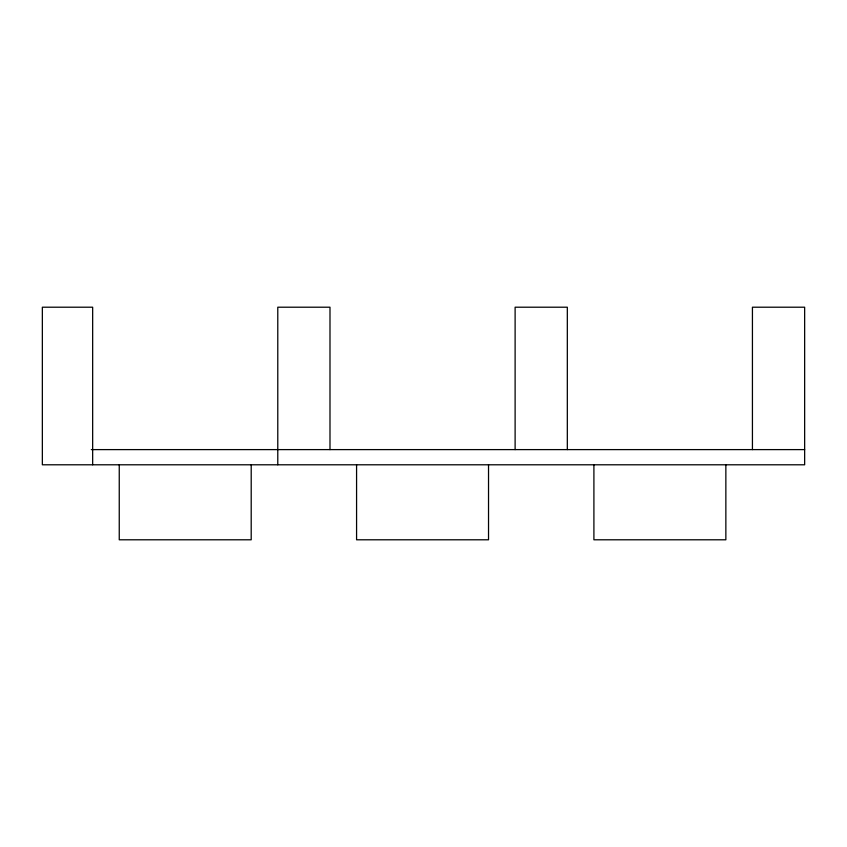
<?xml version="1.0" encoding="UTF-8"?>
<svg xmlns="http://www.w3.org/2000/svg" width="847" height="847" viewBox="0 0 847 847"><rect width="100%" height="100%" fill="white"/><g stroke="black" fill="none" stroke-linecap="round" stroke-linejoin="round"><path stroke-width="1.27" d="M91.317 449.609L804.65 449.609M752.432 449.609L752.432 307.207L804.65 307.207L804.65 464.791L42.35 464.791L42.35 307.207L92.662 307.207L92.662 464.791M725.858 464.791L725.858 539.793L593.906 539.793L593.906 464.791M567.321 449.609L567.321 307.207L515.114 307.207L515.114 449.609M488.528 464.791L488.528 539.793L356.576 539.793L356.576 464.791M329.991 449.609L329.991 307.207L277.784 307.207L277.784 464.791M251.21 464.791L251.199 539.793L119.247 539.793L119.247 464.791"/></g></svg>
